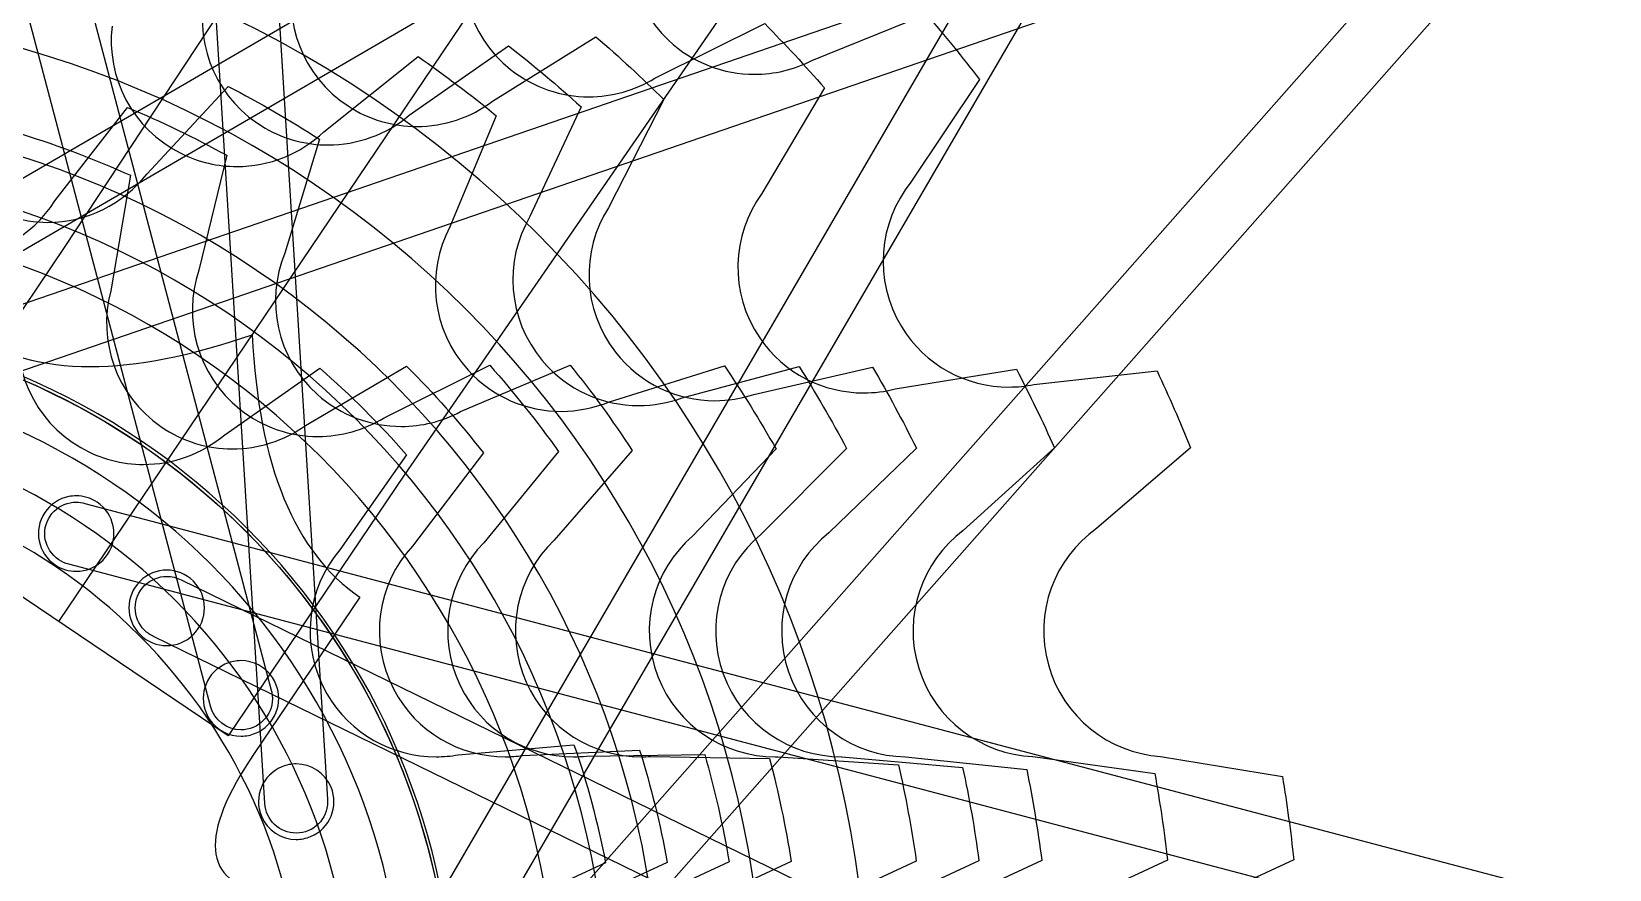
# Model space of a CAD drawing. Extents: x 3 to 470, y 9 to 287.
# Drawn here: x 100.6 to 114.75, y 105.15 to 112.67 of the extents above; entities that cross this region are included whole.
import ezdxf

# ---------------------------------------------------------------- set-up
doc = ezdxf.new("R2010")
doc.units = 0
doc.layers.add('Layer_1', color=7, linetype='CONTINUOUS')

msp = doc.modelspace()

# ---------------------------------------------------------------- linework, layer by layer
at = {"layer": 'Layer_1', "color": 7}
for points in [[(102.365727, 106.352229), (99.327519, 108.40304), (100.905075, 110.740105), (130.411075, 155.460181), (169.540116, 213.428477)], [(171.264408, 207.415194), (134.384092, 152.778353), (103.943282, 108.689322), (102.365727, 106.352229), (99.327519, 108.40304), (100.905075, 110.740105), (130.411075, 155.460181), (169.540116, 213.428477)], [(100.846623, 107.377634), (170.402262, 210.421849)], [(171.264408, 207.415194), (134.384092, 152.778353), (103.943282, 108.689322), (102.365727, 106.352229), (102.365727, 106.352229)], [(102.694981, 105.746222), (97.745508, 185.746697), (98.308373, 185.781548), (103.257789, 105.781524)], [(102.694981, 105.746222), (97.745508, 185.746697), (98.308373, 185.781548), (103.257789, 105.781524)], [(102.208304, 106.617786), (81.746603, 184.115539), (82.291873, 184.259484), (102.753433, 106.762238)], [(102.208304, 106.617786), (81.746603, 184.115539), (82.291873, 184.259484), (102.753433, 106.762238)], [(103.038756, 102.809861), (143.369348, 172.077611), (143.856674, 171.793866), (103.526364, 102.526511)], [(103.038756, 102.809861), (143.369348, 172.077611), (143.856674, 171.793866), (103.526364, 102.526511)], [(102.766573, 101.849421), (155.835699, 161.918126), (156.258313, 161.544744), (103.189525, 101.476405)], [(102.766573, 101.849421), (155.835699, 161.918126), (156.258313, 161.544744), (103.189525, 101.476405)], [(96.845522, 109.212796), (166.109437, 149.541131), (166.393181, 149.053777), (97.129323, 108.725442)], [(96.845522, 109.212796), (166.109437, 149.541131), (166.393181, 149.053777), (97.129323, 108.725442)], [(97.941504, 109.337566), (173.742175, 135.378262), (173.925398, 134.844919), (98.124755, 108.804224)], [(97.941504, 109.337566), (173.742175, 135.378262), (173.925398, 134.844919), (98.124755, 108.804224)], [(107.600918, 112.407665), (108.628213, 112.82182), (108.628213, 112.82182)], [(107.600918, 112.407665), (108.628213, 112.82182), (108.628213, 112.82182)], [(106.192966, 112.249029), (106.192966, 112.249029), (107.177712, 112.73847), (107.177712, 112.73847)], [(106.192966, 112.249029), (106.192966, 112.249029), (107.177712, 112.73847), (107.177712, 112.73847)], [(103.989835, 111.916758), (103.989835, 111.916758), (104.87936, 112.539598), (104.87936, 112.539598)], [(103.989835, 111.916758), (103.989835, 111.916758), (104.87936, 112.539598), (104.87936, 112.539598)], [(104.738264, 112.04339), (105.664896, 112.618859), (105.664896, 112.618859)], [(104.738264, 112.04339), (105.664896, 112.618859), (105.664896, 112.618859)], [(103.225053, 111.769571), (104.07045, 112.442741), (104.07045, 112.442741)], [(103.225053, 111.769571), (104.07045, 112.442741), (104.07045, 112.442741)], [(109.104006, 112.237722), (109.104006, 112.237722), (108.48923, 111.315799)], [(109.104006, 112.237722), (109.104006, 112.237722), (108.48923, 111.315799)], [(101.638728, 111.392833), (101.638728, 111.392833), (102.367475, 112.174308), (102.367475, 112.174308)], [(101.638728, 111.392833), (101.638728, 111.392833), (102.367475, 112.174308), (102.367475, 112.174308)], [(107.712718, 112.162099), (107.712718, 112.162099), (107.150953, 111.216546)], [(107.712718, 112.162099), (107.712718, 112.162099), (107.150953, 111.216546)], [(100.81304, 111.14862), (100.81304, 111.14862), (101.464302, 111.986461), (101.464302, 111.986461)], [(100.81304, 111.14862), (100.81304, 111.14862), (101.464302, 111.986461), (101.464302, 111.986461)], [(105.530961, 111.992269), (105.530961, 111.992269), (105.072227, 111.00851)], [(105.530961, 111.992269), (105.530961, 111.992269), (105.072227, 111.00851)], [(106.273158, 112.058616), (106.273158, 112.058616), (105.776273, 111.087828)], [(106.273158, 112.058616), (106.273158, 112.058616), (105.776273, 111.087828)], [(104.770859, 111.913008), (104.770859, 111.913008), (104.354984, 110.916278)], [(104.770859, 111.913008), (104.770859, 111.913008), (104.354984, 110.916278)], [(103.185521, 111.700996), (103.185521, 111.700996), (102.873382, 110.679989)], [(103.185521, 111.700996), (103.185521, 111.700996), (102.873382, 110.679989)], [(102.353348, 111.557559), (102.353348, 111.557559), (102.104483, 110.526683)], [(102.353348, 111.557559), (102.353348, 111.557559), (102.104483, 110.526683)], [(101.489228, 111.378509), (101.489228, 111.378509), (101.313449, 110.341007)], [(101.489228, 111.378509), (101.489228, 111.378509), (101.313449, 110.341007)], [(103.060355, 109.135226), (103.060355, 109.135226), (103.966263, 109.666398), (103.966263, 109.666398)], [(103.060355, 109.135226), (103.060355, 109.135226), (103.966263, 109.666398), (103.966263, 109.666398)], [(103.764035, 109.203237), (103.764035, 109.203237), (104.712238, 109.674518), (104.712238, 109.674518)], [(103.764035, 109.203237), (103.764035, 109.203237), (104.712238, 109.674518), (104.712238, 109.674518)], [(104.450797, 109.259687), (104.450797, 109.259687), (105.432808, 109.67652), (105.432808, 109.67652)], [(104.450797, 109.259687), (104.450797, 109.259687), (105.432808, 109.67652), (105.432808, 109.67652)], [(105.784986, 109.347633), (105.784986, 109.347633), (106.816595, 109.669979), (106.816595, 109.669979)], [(105.784986, 109.347633), (105.784986, 109.347633), (106.816595, 109.669979), (106.816595, 109.669979)], [(106.436615, 109.382484), (106.436615, 109.382484), (107.486495, 109.663804)], [(106.436615, 109.382484), (106.436615, 109.382484), (107.486495, 109.663804)], [(107.486495, 109.663804), (107.486495, 109.663804), (107.486495, 109.663804), (107.486495, 109.663804), (107.486495, 109.663804)], [(107.486495, 109.663804), (107.486495, 109.663804), (107.486495, 109.663804), (107.486495, 109.663804), (107.486495, 109.663804)], [(102.335753, 109.05182), (102.335753, 109.05182), (103.188171, 109.64869), (103.188171, 109.64869)], [(102.335753, 109.05182), (102.335753, 109.05182), (103.188171, 109.64869), (103.188171, 109.64869)], [(107.080038, 109.412767), (108.145004, 109.656585)], [(107.080038, 109.412767), (108.145004, 109.656585)], [(108.145004, 109.656585), (108.145004, 109.656585), (108.145004, 109.656585), (108.145004, 109.656585), (108.145004, 109.656585)], [(108.145004, 109.656585), (108.145004, 109.656585), (108.145004, 109.656585), (108.145004, 109.656585), (108.145004, 109.656585)], [(108.346695, 109.462732), (109.434698, 109.640626)], [(108.346695, 109.462732), (109.434698, 109.640626)], [(109.434698, 109.640626), (109.434698, 109.640626), (109.434698, 109.640626), (109.434698, 109.640626), (109.434698, 109.640626)], [(109.434698, 109.640626), (109.434698, 109.640626), (109.434698, 109.640626), (109.434698, 109.640626), (109.434698, 109.640626)], [(109.592121, 109.502151), (109.592121, 109.502151), (110.696308, 109.624159), (110.696308, 109.624159)], [(109.592121, 109.502151), (109.592121, 109.502151), (110.696308, 109.624159), (110.696308, 109.624159)], [(110.696308, 109.624159), (110.696308, 109.624159), (110.696308, 109.624159), (110.696308, 109.624159), (110.696308, 109.624159)], [(110.696308, 109.624159), (110.696308, 109.624159), (110.696308, 109.624159), (110.696308, 109.624159), (110.696308, 109.624159)], [(103.964261, 108.872601), (103.964261, 108.872601), (103.36739, 108.020183)], [(103.964261, 108.872601), (103.964261, 108.872601), (103.36739, 108.020183)], [(104.654688, 108.889886), (104.654688, 108.889886), (104.017948, 108.054301)], [(104.654688, 108.889886), (104.654688, 108.889886), (104.017948, 108.054301)], [(105.328592, 108.90263), (105.328592, 108.90263), (104.657733, 108.082582)], [(105.328592, 108.90263), (105.328592, 108.90263), (104.657733, 108.082582)], [(105.989187, 108.912048), (105.989187, 108.912048), (105.288778, 108.106296)], [(105.989187, 108.912048), (105.989187, 108.912048), (105.288778, 108.106296)], [(107.279361, 108.924173), (107.279361, 108.924173), (106.530397, 108.143798)], [(107.279361, 108.924173), (107.279361, 108.924173), (106.530397, 108.143798)], [(107.912239, 108.927951), (107.912239, 108.927951), (107.143114, 108.158826)], [(107.912239, 108.927951), (107.912239, 108.927951), (107.143114, 108.158826)], [(108.538659, 108.930686), (108.538659, 108.930686), (107.751545, 108.171938)], [(108.538659, 108.930686), (108.538659, 108.930686), (107.751545, 108.171938)], [(109.775654, 108.933873), (109.775654, 108.933873), (108.957805, 108.193762)], [(109.775654, 108.933873), (109.775654, 108.933873), (108.957805, 108.193762)], [(110.996041, 108.935057), (110.996041, 108.935057), (110.152928, 108.211103)], [(110.996041, 108.935057), (110.996041, 108.935057), (110.152928, 108.211103)], [(101.081643, 108.436847), (178.575054, 87.976302), (178.431081, 87.431032), (178.431081, 87.431032)], [(101.081643, 108.436847), (178.575054, 87.976302), (178.431081, 87.431032), (178.431081, 87.431032)], [(178.431081, 87.431032), (100.937727, 107.891577)], [(178.431081, 87.431032), (100.937727, 107.891577)], [(101.003031, 107.827486), (101.003031, 107.827486)], [(101.003031, 107.827486), (101.003031, 107.827486)], [(101.944833, 107.750114), (173.957599, 72.564483), (173.710003, 72.057786), (173.710003, 72.057786)], [(101.944833, 107.750114), (173.957599, 72.564483), (173.710003, 72.057786), (173.710003, 72.057786)], [(103.545961, 107.596723), (102.599422, 106.194467)], [(103.545961, 107.596723), (102.599422, 106.194467)], [(173.710003, 72.057786), (101.697321, 107.243388)], [(173.710003, 72.057786), (101.697321, 107.243388)], [(101.815184, 107.161251), (101.815184, 107.161251)], [(101.815184, 107.161251), (101.815184, 107.161251)], [(102.481136, 106.405745), (102.481136, 106.405745)], [(102.481136, 106.405745), (102.481136, 106.405745)], [(102.481756, 106.34938), (102.481756, 106.34938)], [(102.481756, 106.34938), (102.481756, 106.34938)], [(104.428719, 106.181919), (104.428719, 106.181919), (105.467433, 106.272797)], [(104.428719, 106.181919), (104.428719, 106.181919), (105.467433, 106.272797)], [(105.467433, 106.272797), (105.467433, 106.272797), (105.467433, 106.272797), (105.467433, 106.272797), (105.467433, 106.272797)], [(105.467433, 106.272797), (105.467433, 106.272797), (105.467433, 106.272797), (105.467433, 106.272797), (105.467433, 106.272797)], [(105.004385, 106.174813), (106.055704, 106.224243), (106.055704, 106.224243)], [(105.004385, 106.174813), (106.055704, 106.224243), (106.055704, 106.224243)], [(105.578726, 106.170133), (105.578726, 106.170133), (106.639801, 106.183357), (106.639801, 106.183357)], [(105.578726, 106.170133), (105.578726, 106.170133), (106.639801, 106.183357), (106.639801, 106.183357)], [(106.055704, 106.224243), (106.055704, 106.224243), (106.055704, 106.224243), (106.055704, 106.224243), (106.055704, 106.224243)], [(106.055704, 106.224243), (106.055704, 106.224243), (106.055704, 106.224243), (106.055704, 106.224243), (106.055704, 106.224243)], [(106.152137, 106.167172), (106.152137, 106.167172), (107.220853, 106.148534), (107.220881, 106.148534)], [(106.152137, 106.167172), (106.152137, 106.167172), (107.220853, 106.148534), (107.220881, 106.148534)], [(106.639801, 106.183357), (106.639801, 106.183357), (106.639829, 106.183357), (106.639801, 106.183357), (106.639801, 106.183357)], [(106.639801, 106.183357), (106.639801, 106.183357), (106.639829, 106.183357), (106.639801, 106.183357), (106.639801, 106.183357)], [(107.297182, 106.164493), (107.297182, 106.164493), (108.376894, 106.092338), (108.376894, 106.092338)], [(107.297182, 106.164493), (107.297182, 106.164493), (108.376894, 106.092338), (108.376894, 106.092338)], [(107.869098, 106.164183), (108.952758, 106.069386), (108.952758, 106.069386)], [(107.869098, 106.164183), (108.952758, 106.069386), (108.952758, 106.069386)], [(108.44076, 106.164324), (109.527607, 106.049084), (109.527635, 106.049084)], [(108.44076, 106.164324), (109.527607, 106.049084), (109.527635, 106.049084)], [(109.583464, 106.165424), (109.583464, 106.165424), (110.675104, 106.014768), (110.675104, 106.014768)], [(109.583464, 106.165424), (109.583464, 106.165424), (110.675104, 106.014768), (110.675104, 106.014768)], [(110.725605, 106.167172), (110.725605, 106.167172), (111.820488, 105.986938), (111.820488, 105.986938)], [(110.725605, 106.167172), (110.725605, 106.167172), (111.820488, 105.986938), (111.820488, 105.986938)], [(102.976385, 105.479593), (102.976526, 105.479593)], [(102.976385, 105.479593), (102.976526, 105.479593)], [(102.976667, 105.423114), (102.976667, 105.423114)], [(102.976667, 105.423114), (102.976667, 105.423114)], [(105.750699, 105.213048), (105.750699, 105.213048), (104.806331, 104.772698)], [(105.750699, 105.213048), (105.750699, 105.213048), (104.806331, 104.772698)], [(106.303103, 105.217137), (106.303103, 105.217137), (105.349965, 104.772698)], [(106.303103, 105.217137), (106.303103, 105.217137), (105.349965, 104.772698)], [(106.858608, 105.220774), (106.858608, 105.220774), (105.897689, 104.772698)], [(106.858608, 105.220774), (106.858608, 105.220774), (105.897689, 104.772698)], [(107.416426, 105.224017), (107.416426, 105.224017), (106.448542, 104.772698)], [(107.416426, 105.224017), (107.416426, 105.224017), (106.448542, 104.772698)], [(108.537165, 105.229571), (108.537165, 105.229571), (107.557354, 104.772698)], [(108.537165, 105.229571), (108.537165, 105.229571), (107.557354, 104.772698)], [(109.09941, 105.231968), (109.09941, 105.231968), (108.114466, 104.772698)], [(109.09941, 105.231968), (109.09941, 105.231968), (108.114466, 104.772698)], [(109.662613, 105.234168), (109.662613, 105.234168), (108.672961, 104.772698)], [(109.662613, 105.234168), (109.662613, 105.234168), (108.672961, 104.772698)], [(110.791191, 105.237974), (110.791191, 105.237974), (109.79339, 104.772698)], [(110.791191, 105.237974), (110.791191, 105.237974), (109.79339, 104.772698)], [(111.922053, 105.241217), (111.922053, 105.241217), (110.917259, 104.772698)], [(111.922053, 105.241217), (111.922053, 105.241217), (110.917259, 104.772698)]]:
    msp.add_lwpolyline(points, dxfattribs=at)
for points in [[(98.026941, 198.734661), (150.506838, 198.734661), (193.050231, 156.191267), (193.050231, 103.71137)], [(98.026941, 198.734661), (150.506838, 198.734661), (193.050231, 156.191267), (193.050231, 103.71137)], [(190.230549, 103.71137), (190.230549, 154.634013), (148.949584, 195.914979), (98.026941, 195.914979)], [(190.230549, 103.71137), (190.230549, 154.634013), (148.949584, 195.914979), (98.026941, 195.914979)], [(98.026941, 195.914979), (148.949584, 195.914979), (190.230549, 154.634013), (190.230549, 103.71137)], [(98.026941, 195.914979), (148.949584, 195.914979), (190.230549, 154.634013), (190.230549, 103.71137)], [(187.410867, 103.71137), (187.410867, 153.076759), (147.39233, 193.095296), (98.026941, 193.095296)], [(187.410867, 103.71137), (187.410867, 153.076759), (147.39233, 193.095296), (98.026941, 193.095296)], [(98.026941, 193.095296), (147.39233, 193.095296), (187.410867, 153.076759), (187.410867, 103.71137)], [(98.026941, 193.095296), (147.39233, 193.095296), (187.410867, 153.076759), (187.410867, 103.71137)], [(178.557065, 103.71137), (178.557065, 148.186923), (142.502493, 184.241494), (98.026941, 184.241494)], [(178.557065, 103.71137), (178.557065, 148.186923), (142.502493, 184.241494), (98.026941, 184.241494)], [(108.107333, 103.71137), (108.107333, 109.278635), (103.594206, 113.791762), (98.026941, 113.791762)], [(108.107333, 103.71137), (108.107333, 109.278635), (103.594206, 113.791762), (98.026941, 113.791762)], [(106.049613, 113.856502), (105.867518, 113.431914), (105.959524, 112.920903), (106.316581, 112.587419)], [(106.049613, 113.856502), (105.867518, 113.431914), (105.959524, 112.920903), (106.316581, 112.587419)], [(104.533414, 113.572475), (104.384986, 113.135002), (104.516552, 112.632703), (104.898534, 112.328065)], [(104.533414, 113.572475), (104.384986, 113.135002), (104.516552, 112.632703), (104.898534, 112.328065)], [(102.961272, 113.204366), (102.854744, 112.754824), (103.033117, 112.267188), (103.44214, 111.999967)], [(102.961272, 113.204366), (102.854744, 112.754824), (103.033117, 112.267188), (103.44214, 111.999967)], [(102.151572, 112.978086), (102.06997, 112.523356), (102.274933, 112.046294), (102.698082, 111.801997)], [(102.151572, 112.978086), (102.06997, 112.523356), (102.274933, 112.046294), (102.698082, 111.801997)], [(107.174525, 103.71137), (107.174525, 108.763451), (103.079022, 112.858955), (98.026941, 112.858955)], [(107.174525, 103.71137), (107.174525, 108.763451), (103.079022, 112.858955), (98.026941, 112.858955)], [(108.628213, 112.82182), (108.791923, 112.631519), (108.950587, 112.436736), (109.104006, 112.237722)], [(108.628213, 112.82182), (108.791923, 112.631519), (108.950587, 112.436736), (109.104006, 112.237722)], [(101.324954, 112.715715), (101.271521, 112.25684), (101.505441, 111.793284), (101.942831, 111.57552)], [(101.324954, 112.715715), (101.271521, 112.25684), (101.505441, 111.793284), (101.942831, 111.57552)], [(107.177712, 112.73847), (107.361809, 112.551863), (107.540238, 112.359645), (107.712718, 112.162099)], [(107.177712, 112.73847), (107.361809, 112.551863), (107.540238, 112.359645), (107.712718, 112.162099)], [(104.87936, 112.539598), (105.103525, 112.365369), (105.320894, 112.182767), (105.530961, 111.992269)], [(104.87936, 112.539598), (105.103525, 112.365369), (105.320894, 112.182767), (105.530961, 111.992269)], [(105.664896, 112.618859), (105.874173, 112.439217), (106.077077, 112.252357), (106.273158, 112.058616)], [(105.664896, 112.618859), (105.874173, 112.439217), (106.077077, 112.252357), (106.273158, 112.058616)], [(106.316581, 112.587419), (106.534035, 112.384346), (106.81042, 112.283824), (107.086185, 112.283824)], [(106.316581, 112.587419), (106.534035, 112.384346), (106.81042, 112.283824), (107.086185, 112.283824)], [(104.07045, 112.442741), (104.311364, 112.275675), (104.545003, 112.098909), (104.770859, 111.913008)], [(104.07045, 112.442741), (104.311364, 112.275675), (104.545003, 112.098909), (104.770859, 111.913008)], [(107.086185, 112.283824), (107.263289, 112.283824), (107.440139, 112.325302), (107.600918, 112.407665)], [(107.086185, 112.283824), (107.263289, 112.283824), (107.440139, 112.325302), (107.600918, 112.407665)], [(104.898534, 112.328065), (105.10626, 112.162409), (105.354505, 112.081963), (105.60103, 112.081963)], [(104.898534, 112.328065), (105.10626, 112.162409), (105.354505, 112.081963), (105.60103, 112.081963)], [(105.60103, 112.081963), (105.807854, 112.081963), (106.013465, 112.138582), (106.192966, 112.249029)], [(105.60103, 112.081963), (105.807854, 112.081963), (106.013465, 112.138582), (106.192966, 112.249029)], [(102.367475, 112.174308), (102.648597, 112.029855), (102.92157, 111.871784), (103.185521, 111.700996)], [(102.367475, 112.174308), (102.648597, 112.029855), (102.92157, 111.871784), (103.185521, 111.700996)], [(106.244594, 103.71137), (106.244594, 108.249846), (102.565416, 111.929024), (98.026941, 111.929024)], [(106.244594, 103.71137), (106.244594, 108.249846), (102.565416, 111.929024), (98.026941, 111.929024)], [(101.464302, 111.986461), (101.769561, 111.859518), (102.066276, 111.716194), (102.353348, 111.557559)], [(101.464302, 111.986461), (101.769561, 111.859518), (102.066276, 111.716194), (102.353348, 111.557559)], [(103.44214, 111.999967), (103.632469, 111.875619), (103.846426, 111.81618), (104.057987, 111.81618)], [(103.44214, 111.999967), (103.632469, 111.875619), (103.846426, 111.81618), (104.057987, 111.81618)], [(104.057987, 111.81618), (104.3011, 111.81618), (104.541027, 111.89468), (104.738264, 112.04339)], [(104.057987, 111.81618), (104.3011, 111.81618), (104.541027, 111.89468), (104.738264, 112.04339)], [(102.698082, 111.801997), (102.875694, 111.699445), (103.069604, 111.650721), (103.260947, 111.650721)], [(102.698082, 111.801997), (102.875694, 111.699445), (103.069604, 111.650721), (103.260947, 111.650721)], [(103.260947, 111.650721), (103.525434, 111.650721), (103.785014, 111.743855), (103.989835, 111.916758)], [(103.260947, 111.650721), (103.525434, 111.650721), (103.785014, 111.743855), (103.989835, 111.916758)], [(100.519737, 111.746393), (100.852206, 111.643362), (101.175821, 111.520254), (101.489228, 111.378509)], [(100.519737, 111.746393), (100.852206, 111.643362), (101.175821, 111.520254), (101.489228, 111.378509)], [(102.444678, 111.457009), (102.7333, 111.457009), (103.014366, 111.568217), (103.225053, 111.769571)], [(102.444678, 111.457009), (102.7333, 111.457009), (103.014366, 111.568217), (103.225053, 111.769571)], [(101.942831, 111.57552), (102.104286, 111.495103), (102.275779, 111.457009), (102.444678, 111.457009)], [(101.942831, 111.57552), (102.104286, 111.495103), (102.275779, 111.457009), (102.444678, 111.457009)], [(105.78101, 103.71137), (105.78101, 107.993819), (102.309389, 111.46544), (98.026941, 111.46544)], [(105.78101, 103.71137), (105.78101, 107.993819), (102.309389, 111.46544), (98.026941, 111.46544)], [(100.747821, 110.956487), (101.095826, 110.956487), (101.426011, 111.118844), (101.638728, 111.392833)], [(100.747821, 110.956487), (101.095826, 110.956487), (101.426011, 111.118844), (101.638728, 111.392833)], [(107.150953, 111.216546), (106.880179, 110.842262), (106.857847, 110.323525), (107.133076, 109.919831)], [(107.150953, 111.216546), (106.880179, 110.842262), (106.857847, 110.323525), (107.133076, 109.919831)], [(108.48923, 111.315799), (108.199339, 110.956092), (108.150051, 110.439216), (108.403935, 110.021762)], [(108.48923, 111.315799), (108.199339, 110.956092), (108.150051, 110.439216), (108.403935, 110.021762)], [(99.864499, 110.629686), (100.250119, 110.629686), (100.607824, 110.828727), (100.81304, 111.14862)], [(99.864499, 110.629686), (100.250119, 110.629686), (100.607824, 110.828727), (100.81304, 111.14862)], [(105.776273, 111.087828), (105.529579, 110.697245), (105.539956, 110.178114), (105.840054, 109.79255)], [(105.776273, 111.087828), (105.529579, 110.697245), (105.539956, 110.178114), (105.840054, 109.79255)], [(105.318611, 103.71137), (105.318611, 107.73844), (102.054011, 111.00304), (98.026941, 111.00304)], [(105.318611, 103.71137), (105.318611, 107.73844), (102.054011, 111.00304), (98.026941, 111.00304)], [(100.399055, 111.012007), (100.514859, 110.974392), (100.632327, 110.956487), (100.747821, 110.956487)], [(100.399055, 111.012007), (100.514859, 110.974392), (100.632327, 110.956487), (100.747821, 110.956487)], [(105.072227, 111.00851), (104.840026, 110.60913), (104.869463, 110.090732), (105.18352, 109.716447)], [(105.072227, 111.00851), (104.840026, 110.60913), (104.869463, 110.090732), (105.18352, 109.716447)], [(104.354984, 110.916278), (104.139391, 110.507706), (104.190089, 109.990971), (104.519231, 109.629883)], [(104.354984, 110.916278), (104.139391, 110.507706), (104.190089, 109.990971), (104.519231, 109.629883)], [(102.873382, 110.679989), (102.699041, 110.252187), (102.800324, 109.742924), (103.163415, 109.41601)], [(102.873382, 110.679989), (102.699041, 110.252187), (102.800324, 109.742924), (103.163415, 109.41601)], [(102.104483, 110.526683), (101.956055, 110.089209), (102.087621, 109.586939), (102.469604, 109.282301)], [(102.104483, 110.526683), (101.956055, 110.089209), (102.087621, 109.586939), (102.469604, 109.282301)], [(101.313449, 110.341007), (101.19553, 109.894341), (101.36144, 109.402335), (101.763555, 109.124765)], [(101.313449, 110.341007), (101.19553, 109.894341), (101.36144, 109.402335), (101.763555, 109.124765)], [(100.49749, 110.113148), (100.415916, 109.658446), (100.620879, 109.181356), (101.044, 108.937059)], [(100.49749, 110.113148), (100.415916, 109.658446), (100.620879, 109.181356), (101.044, 108.937059)], [(104.398294, 103.71137), (104.398294, 107.230164), (101.545735, 110.082724), (98.026941, 110.082724)], [(104.398294, 103.71137), (104.398294, 107.230164), (101.545735, 110.082724), (98.026941, 110.082724)], [(98.026941, 110.055655), (101.53079, 110.055655), (104.371226, 107.21522), (104.371226, 103.71137)], [(98.026941, 110.055655), (101.53079, 110.055655), (104.371226, 107.21522), (104.371226, 103.71137)], [(98.033736, 110.056867), (100.998604, 110.056867), (103.648851, 107.967821), (104.249331, 104.949069)], [(98.033736, 110.056867), (100.998604, 110.056867), (103.648851, 107.967821), (104.249331, 104.949069)], [(100.040335, 109.963057), (100.336138, 109.763386), (100.699313, 109.663551), (101.12986, 109.663551)], [(100.040335, 109.963057), (100.336138, 109.763386), (100.699313, 109.663551), (101.12986, 109.663551)], [(101.12986, 109.663551), (101.549786, 109.663551), (102.033803, 109.758508), (102.581912, 109.948423)], [(101.12986, 109.663551), (101.549786, 109.663551), (102.033803, 109.758508), (102.581912, 109.948423)], [(102.581912, 109.948423), (102.640335, 108.775003), (102.961685, 107.991103), (103.545961, 107.596723)], [(102.581912, 109.948423), (102.640335, 108.775003), (102.961685, 107.991103), (103.545961, 107.596723)], [(108.403935, 110.021762), (108.616229, 109.672601), (108.987863, 109.479735), (109.368661, 109.479735)], [(108.403935, 110.021762), (108.616229, 109.672601), (108.987863, 109.479735), (109.368661, 109.479735)], [(107.133076, 109.919831), (107.351404, 109.599571), (107.705556, 109.427204), (108.065968, 109.427204)], [(107.133076, 109.919831), (107.351404, 109.599571), (107.705556, 109.427204), (108.065968, 109.427204)], [(103.966263, 109.666398), (104.211209, 109.422072), (104.441182, 109.162746), (104.654688, 108.889886)], [(103.966263, 109.666398), (104.211209, 109.422072), (104.441182, 109.162746), (104.654688, 108.889886)], [(104.712238, 109.674518), (104.931384, 109.428981), (105.13722, 109.171318), (105.328592, 108.90263)], [(104.712238, 109.674518), (104.931384, 109.428981), (105.13722, 109.171318), (105.328592, 108.90263)], [(105.18352, 109.716447), (105.406613, 109.450608), (105.726252, 109.313543), (106.048119, 109.313543)], [(105.18352, 109.716447), (105.406613, 109.450608), (105.726252, 109.313543), (106.048119, 109.313543)], [(105.432808, 109.67652), (105.630496, 109.431405), (105.816228, 109.176281), (105.989187, 108.912048)], [(105.432808, 109.67652), (105.630496, 109.431405), (105.816228, 109.176281), (105.989187, 108.912048)], [(105.840054, 109.79255), (106.062386, 109.50686), (106.394883, 109.357389), (106.730877, 109.357389)], [(105.840054, 109.79255), (106.062386, 109.50686), (106.394883, 109.357389), (106.730877, 109.357389)], [(106.816595, 109.669979), (106.980729, 109.428332), (107.135163, 109.179523), (107.279361, 108.924173)], [(106.816595, 109.669979), (106.980729, 109.428332), (107.135163, 109.179523), (107.279361, 108.924173)], [(107.486495, 109.663804), (107.637404, 109.424497), (107.77946, 109.179044), (107.912239, 108.927951)], [(107.486495, 109.663804), (107.637404, 109.424497), (107.77946, 109.179044), (107.912239, 108.927951)], [(103.941083, 103.71137), (103.941083, 106.977662), (101.293232, 109.625512), (98.026941, 109.625512)], [(103.941083, 103.71137), (103.941083, 106.977662), (101.293232, 109.625512), (98.026941, 109.625512)], [(103.188171, 109.64869), (103.4645, 109.408284), (103.723855, 109.14893), (103.964261, 108.872601)], [(103.188171, 109.64869), (103.4645, 109.408284), (103.723855, 109.14893), (103.964261, 108.872601)], [(104.519231, 109.629883), (104.74176, 109.385783), (105.046878, 109.261858), (105.353067, 109.261858)], [(104.519231, 109.629883), (104.74176, 109.385783), (105.046878, 109.261858), (105.353067, 109.261858)], [(108.145004, 109.656585), (108.284409, 109.419817), (108.415778, 109.177719), (108.538659, 108.930686)], [(108.145004, 109.656585), (108.284409, 109.419817), (108.415778, 109.177719), (108.538659, 108.930686)], [(109.434698, 109.640626), (109.555268, 109.409074), (109.669042, 109.173405), (109.775654, 108.933873)], [(109.434698, 109.640626), (109.555268, 109.409074), (109.669042, 109.173405), (109.775654, 108.933873)], [(110.696308, 109.624159), (110.802159, 109.39771), (110.902145, 109.167934), (110.996041, 108.935057)], [(110.696308, 109.624159), (110.802159, 109.39771), (110.902145, 109.167934), (110.996041, 108.935057)], [(103.163415, 109.41601), (103.378979, 109.221903), (103.648823, 109.126288), (103.917736, 109.126288)], [(103.163415, 109.41601), (103.378979, 109.221903), (103.648823, 109.126288), (103.917736, 109.126288)], [(106.048119, 109.313543), (106.179375, 109.313543), (106.311026, 109.336326), (106.436615, 109.382484)], [(106.048119, 109.313543), (106.179375, 109.313543), (106.311026, 109.336326), (106.436615, 109.382484)], [(106.730877, 109.357389), (106.848345, 109.357389), (106.966264, 109.37566), (107.080038, 109.412767)], [(106.730877, 109.357389), (106.848345, 109.357389), (106.966264, 109.37566), (107.080038, 109.412767)], [(108.065968, 109.427204), (108.159892, 109.427204), (108.25421, 109.438906), (108.346695, 109.462732)], [(108.065968, 109.427204), (108.159892, 109.427204), (108.25421, 109.438906), (108.346695, 109.462732)], [(109.368661, 109.479735), (109.443185, 109.479735), (109.518048, 109.487122), (109.592121, 109.502151)], [(109.368661, 109.479735), (109.443185, 109.479735), (109.518048, 109.487122), (109.592121, 109.502151)], [(102.469604, 109.282301), (102.67733, 109.116644), (102.925574, 109.036199), (103.172099, 109.036199)], [(102.469604, 109.282301), (102.67733, 109.116644), (102.925574, 109.036199), (103.172099, 109.036199)], [(103.917736, 109.126288), (104.101777, 109.126288), (104.285338, 109.171064), (104.450797, 109.259687)], [(103.917736, 109.126288), (104.101777, 109.126288), (104.285338, 109.171064), (104.450797, 109.259687)], [(105.353067, 109.261858), (105.499803, 109.261858), (105.646765, 109.290309), (105.784986, 109.347633)], [(105.353067, 109.261858), (105.499803, 109.261858), (105.646765, 109.290309), (105.784986, 109.347633)], [(103.486494, 103.71137), (103.486494, 106.726597), (101.042168, 109.170923), (98.026941, 109.170923)], [(103.486494, 103.71137), (103.486494, 106.726597), (101.042168, 109.170923), (98.026941, 109.170923)], [(101.763555, 109.124765), (101.959128, 108.989787), (102.182334, 108.925019), (102.403257, 108.925019)], [(101.763555, 109.124765), (101.959128, 108.989787), (102.182334, 108.925019), (102.403257, 108.925019)], [(102.403257, 108.925019), (102.636557, 108.925019), (102.86732, 108.997231), (103.060355, 109.135226)], [(102.403257, 108.925019), (102.636557, 108.925019), (102.86732, 108.997231), (103.060355, 109.135226)], [(103.172099, 109.036199), (103.378923, 109.036199), (103.584534, 109.092818), (103.764035, 109.203237)], [(103.172099, 109.036199), (103.378923, 109.036199), (103.584534, 109.092818), (103.764035, 109.203237)], [(101.606894, 108.785783), (101.87138, 108.785783), (102.130932, 108.878917), (102.335753, 109.05182)], [(101.606894, 108.785783), (101.87138, 108.785783), (102.130932, 108.878917), (102.335753, 109.05182)], [(101.044, 108.937059), (101.221612, 108.834535), (101.41555, 108.785783), (101.606894, 108.785783)], [(101.044, 108.937059), (101.221612, 108.834535), (101.41555, 108.785783), (101.606894, 108.785783)], [(103.03526, 103.71137), (103.03526, 106.477394), (100.792964, 108.719689), (98.026941, 108.719689)], [(103.03526, 103.71137), (103.03526, 106.477394), (100.792964, 108.719689), (98.026941, 108.719689)], [(100.937332, 108.497752), (100.852403, 108.480834), (100.773931, 108.431546), (100.722021, 108.353864)], [(100.937332, 108.497752), (100.852403, 108.480834), (100.773931, 108.431546), (100.722021, 108.353864)], [(100.768912, 108.322537), (100.812166, 108.387277), (100.877555, 108.42836), (100.948329, 108.44243)], [(100.768912, 108.322537), (100.812166, 108.387277), (100.877555, 108.42836), (100.948329, 108.44243)], [(101.003651, 108.504266), (100.981347, 108.504266), (100.959128, 108.50201), (100.937332, 108.497752)], [(101.003651, 108.504266), (100.981347, 108.504266), (100.959128, 108.50201), (100.937332, 108.497752)], [(100.948329, 108.44243), (100.966516, 108.446039), (100.985013, 108.447872), (101.003623, 108.447872)], [(100.948329, 108.44243), (100.966516, 108.446039), (100.985013, 108.447872), (101.003623, 108.447872)], [(101.003623, 108.447872), (101.029733, 108.447872), (101.056012, 108.444263), (101.081643, 108.436847)], [(101.003623, 108.447872), (101.029733, 108.447872), (101.056012, 108.444263), (101.081643, 108.436847)], [(101.191329, 108.447224), (101.133582, 108.485797), (101.068278, 108.504266), (101.003651, 108.504266)], [(101.191329, 108.447224), (101.133582, 108.485797), (101.068278, 108.504266), (101.003651, 108.504266)], [(101.284689, 107.977887), (101.388509, 108.13328), (101.346722, 108.343403), (101.191329, 108.447224)], [(101.284689, 107.977887), (101.388509, 108.13328), (101.346722, 108.343403), (101.191329, 108.447224)], [(100.722021, 108.353864), (100.6182, 108.198471), (100.659988, 107.988377), (100.815381, 107.884556)], [(100.722021, 108.353864), (100.6182, 108.198471), (100.659988, 107.988377), (100.815381, 107.884556)], [(100.846707, 107.931447), (100.717199, 108.017955), (100.682376, 108.193057), (100.768912, 108.322537)], [(100.846707, 107.931447), (100.717199, 108.017955), (100.682376, 108.193057), (100.768912, 108.322537)], [(105.288778, 108.106296), (104.955492, 107.786403), (104.8409, 107.27996), (105.039631, 106.833632)], [(105.288778, 108.106296), (104.955492, 107.786403), (104.8409, 107.27996), (105.039631, 106.833632)], [(106.530397, 108.143798), (106.181743, 107.840682), (106.042338, 107.340527), (106.21885, 106.884922)], [(106.530397, 108.143798), (106.181743, 107.840682), (106.042338, 107.340527), (106.21885, 106.884922)], [(107.143114, 108.158826), (106.788342, 107.862929), (106.638673, 107.365734), (106.805796, 106.906606)], [(107.143114, 108.158826), (106.788342, 107.862929), (106.638673, 107.365734), (106.805796, 106.906606)], [(107.751545, 108.171938), (107.391387, 107.882639), (107.232611, 107.388264), (107.391274, 106.926146)], [(107.751545, 108.171938), (107.391387, 107.882639), (107.232611, 107.388264), (107.391274, 106.926146)], [(108.957805, 108.193762), (108.588709, 107.915911), (108.414452, 107.426809), (108.558482, 106.959926)], [(108.957805, 108.193762), (108.588709, 107.915911), (108.414452, 107.426809), (108.558482, 106.959926)], [(110.152928, 108.211103), (109.776726, 107.942952), (109.589809, 107.45853), (109.721629, 106.988066)], [(110.152928, 108.211103), (109.776726, 107.942952), (109.589809, 107.45853), (109.721629, 106.988066)], [(101.069349, 107.834027), (101.154306, 107.850917), (101.232778, 107.900205), (101.284689, 107.977887)], [(101.069349, 107.834027), (101.154306, 107.850917), (101.232778, 107.900205), (101.284689, 107.977887)], [(103.36739, 108.020183), (103.069378, 107.667187), (103.008332, 107.151551), (103.252629, 106.72843)], [(103.36739, 108.020183), (103.069378, 107.667187), (103.008332, 107.151551), (103.252629, 106.72843)], [(104.017948, 108.054301), (103.705978, 107.713599), (103.624207, 107.200839), (103.851276, 106.768216)], [(104.017948, 108.054301), (103.705978, 107.713599), (103.624207, 107.200839), (103.851276, 106.768216)], [(104.657733, 108.082582), (104.334175, 107.75282), (104.234781, 107.243219), (104.446765, 106.80301)], [(104.657733, 108.082582), (104.334175, 107.75282), (104.234781, 107.243219), (104.446765, 106.80301)], [(100.815381, 107.884556), (100.873128, 107.845955), (100.938432, 107.827486), (101.003031, 107.827486)], [(100.815381, 107.884556), (100.873128, 107.845955), (100.938432, 107.827486), (101.003031, 107.827486)], [(100.937727, 107.891577), (100.906118, 107.899134), (100.875299, 107.91233), (100.846707, 107.931447)], [(100.937727, 107.891577), (100.906118, 107.899134), (100.875299, 107.91233), (100.846707, 107.931447)], [(101.003031, 107.827486), (101.025362, 107.827486), (101.047553, 107.829741), (101.069349, 107.834027)], [(101.003031, 107.827486), (101.025362, 107.827486), (101.047553, 107.829741), (101.069349, 107.834027)], [(101.815184, 107.837975), (101.728591, 107.837975), (101.641999, 107.804956), (101.575934, 107.738891)], [(101.815184, 107.837975), (101.728591, 107.837975), (101.641999, 107.804956), (101.575934, 107.738891)], [(102.054462, 107.738891), (101.988397, 107.804956), (101.901776, 107.837975), (101.815184, 107.837975)], [(102.054462, 107.738891), (101.988397, 107.804956), (101.901776, 107.837975), (101.815184, 107.837975)], [(101.575934, 107.738891), (101.443803, 107.606733), (101.443803, 107.392493), (101.575934, 107.260363)], [(101.575934, 107.738891), (101.443803, 107.606733), (101.443803, 107.392493), (101.575934, 107.260363)], [(101.615804, 107.300233), (101.505695, 107.410342), (101.505695, 107.588884), (101.615804, 107.699021)], [(101.615804, 107.300233), (101.505695, 107.410342), (101.505695, 107.588884), (101.615804, 107.699021)], [(101.615804, 107.699021), (101.670872, 107.754061), (101.743028, 107.781581), (101.815184, 107.781581)], [(101.615804, 107.699021), (101.670872, 107.754061), (101.743028, 107.781581), (101.815184, 107.781581)], [(101.815184, 107.781581), (101.859735, 107.781581), (101.904314, 107.771092), (101.944833, 107.750114)], [(101.815184, 107.781581), (101.859735, 107.781581), (101.904314, 107.771092), (101.944833, 107.750114)], [(102.054462, 107.260363), (102.186592, 107.392493), (102.186592, 107.606733), (102.054462, 107.738891)], [(102.054462, 107.260363), (102.186592, 107.392493), (102.186592, 107.606733), (102.054462, 107.738891)], [(101.575934, 107.260363), (101.641999, 107.194298), (101.728591, 107.161251), (101.815184, 107.161251)], [(101.575934, 107.260363), (101.641999, 107.194298), (101.728591, 107.161251), (101.815184, 107.161251)], [(101.697321, 107.243388), (101.667799, 107.256979), (101.640138, 107.275928), (101.615804, 107.300233)], [(101.697321, 107.243388), (101.667799, 107.256979), (101.640138, 107.275928), (101.615804, 107.300233)], [(101.815184, 107.161251), (101.901776, 107.161251), (101.988397, 107.194298), (102.054462, 107.260363)], [(101.815184, 107.161251), (101.901776, 107.161251), (101.988397, 107.194298), (102.054462, 107.260363)], [(102.415297, 107.019703), (102.372973, 107.011272), (102.33158, 106.99458), (102.293458, 106.969118)], [(102.415297, 107.019703), (102.372973, 107.011272), (102.33158, 106.99458), (102.293458, 106.969118)], [(102.481136, 107.026188), (102.459171, 107.026188), (102.437121, 107.023933), (102.415297, 107.019703)], [(102.481136, 107.026188), (102.459171, 107.026188), (102.437121, 107.023933), (102.415297, 107.019703)], [(102.762794, 106.875758), (102.697547, 106.973404), (102.590371, 107.026188), (102.481136, 107.026188)], [(102.762794, 106.875758), (102.697547, 106.973404), (102.590371, 107.026188), (102.481136, 107.026188)], [(109.721629, 106.988066), (109.853449, 106.517602), (110.264841, 106.200811), (110.725605, 106.167172)], [(109.721629, 106.988066), (109.853449, 106.517602), (110.264841, 106.200811), (110.725605, 106.167172)], [(102.293458, 106.969118), (102.138094, 106.865297), (102.096278, 106.655175), (102.200127, 106.49981)], [(102.293458, 106.969118), (102.138094, 106.865297), (102.096278, 106.655175), (102.200127, 106.49981)], [(102.669435, 106.40645), (102.824827, 106.510271), (102.866615, 106.720394), (102.762794, 106.875758)], [(102.669435, 106.40645), (102.824827, 106.510271), (102.866615, 106.720394), (102.762794, 106.875758)], [(105.039631, 106.833632), (105.226604, 106.413641), (105.638757, 106.164211), (106.07062, 106.164211)], [(105.039631, 106.833632), (105.226604, 106.413641), (105.638757, 106.164211), (106.07062, 106.164211)], [(106.21885, 106.884922), (106.391979, 106.438003), (106.818681, 106.164183), (107.270818, 106.164183)], [(106.21885, 106.884922), (106.391979, 106.438003), (106.818681, 106.164183), (107.270818, 106.164183)], [(106.805796, 106.906606), (106.972495, 106.448605), (107.405034, 106.164183), (107.865742, 106.164183)], [(106.805796, 106.906606), (106.972495, 106.448605), (107.405034, 106.164183), (107.865742, 106.164183)], [(107.391274, 106.926146), (107.54991, 106.464028), (107.97884, 106.17143), (108.44076, 106.164324)], [(107.391274, 106.926146), (107.54991, 106.464028), (107.97884, 106.17143), (108.44076, 106.164324)], [(108.558482, 106.959926), (108.702483, 106.493043), (109.121995, 106.187051), (109.583464, 106.165424)], [(108.558482, 106.959926), (108.702483, 106.493043), (109.121995, 106.187051), (109.583464, 106.165424)], [(102.758001, 106.742782), (102.788369, 106.590068), (102.6892, 106.441612), (102.536458, 106.411216)], [(102.758001, 106.742782), (102.788369, 106.590068), (102.6892, 106.441612), (102.536458, 106.411216)], [(102.753433, 106.762238), (102.755125, 106.755837), (102.756704, 106.74938), (102.758001, 106.742782)], [(102.753433, 106.762238), (102.755125, 106.755837), (102.756704, 106.74938), (102.758001, 106.742782)], [(103.252629, 106.72843), (103.46154, 106.366608), (103.840674, 106.164296), (104.230467, 106.164296)], [(103.252629, 106.72843), (103.46154, 106.366608), (103.840674, 106.164296), (104.230467, 106.164296)], [(103.851276, 106.768216), (104.052968, 106.383949), (104.445073, 106.164268), (104.85091, 106.164268)], [(103.851276, 106.768216), (104.052968, 106.383949), (104.445073, 106.164268), (104.85091, 106.164268)], [(104.446765, 106.80301), (104.641069, 106.399542), (105.044058, 106.16424), (105.463768, 106.16424)], [(104.446765, 106.80301), (104.641069, 106.399542), (105.044058, 106.16424), (105.463768, 106.16424)], [(102.481136, 106.405745), (102.354335, 106.405745), (102.240476, 106.491746), (102.208304, 106.617786)], [(102.481136, 106.405745), (102.354335, 106.405745), (102.240476, 106.491746), (102.208304, 106.617786)], [(102.200127, 106.49981), (102.265346, 106.402164), (102.37255, 106.34938), (102.481756, 106.34938)], [(102.200127, 106.49981), (102.265346, 106.402164), (102.37255, 106.34938), (102.481756, 106.34938)], [(102.536458, 106.411216), (102.517905, 106.40755), (102.499379, 106.405745), (102.481136, 106.405745)], [(102.536458, 106.411216), (102.517905, 106.40755), (102.499379, 106.405745), (102.481136, 106.405745)], [(102.547624, 106.355865), (102.589919, 106.364268), (102.631341, 106.380989), (102.669435, 106.40645)], [(102.547624, 106.355865), (102.589919, 106.364268), (102.631341, 106.380989), (102.669435, 106.40645)], [(102.481756, 106.34938), (102.50375, 106.34938), (102.5258, 106.351636), (102.547624, 106.355865)], [(102.481756, 106.34938), (102.50375, 106.34938), (102.5258, 106.351636), (102.547624, 106.355865)], [(105.467433, 106.272797), (105.58555, 105.92967), (105.680573, 105.5758), (105.750699, 105.213048)], [(105.467433, 106.272797), (105.58555, 105.92967), (105.680573, 105.5758), (105.750699, 105.213048)], [(102.599422, 106.194467), (102.101278, 105.456481), (102.136016, 105.039431), (102.703637, 104.943318)], [(102.599422, 106.194467), (102.101278, 105.456481), (102.136016, 105.039431), (102.703637, 104.943318)], [(104.230467, 106.164296), (104.296504, 106.164296), (104.362851, 106.170105), (104.428719, 106.181919)], [(104.230467, 106.164296), (104.296504, 106.164296), (104.362851, 106.170105), (104.428719, 106.181919)], [(104.85091, 106.164268), (104.901974, 106.164268), (104.953236, 106.167736), (105.004385, 106.174813)], [(104.85091, 106.164268), (104.901974, 106.164268), (104.953236, 106.167736), (105.004385, 106.174813)], [(105.463768, 106.16424), (105.502003, 106.16424), (105.54035, 106.166185), (105.578726, 106.170133)], [(105.463768, 106.16424), (105.502003, 106.16424), (105.54035, 106.166185), (105.578726, 106.170133)], [(106.055704, 106.224243), (106.158115, 105.896708), (106.241041, 105.560546), (106.303103, 105.217137)], [(106.055704, 106.224243), (106.158115, 105.896708), (106.241041, 105.560546), (106.303103, 105.217137)], [(106.07062, 106.164211), (106.097717, 106.164211), (106.124927, 106.165198), (106.152137, 106.167172)], [(106.07062, 106.164211), (106.097717, 106.164211), (106.124927, 106.165198), (106.152137, 106.167172)], [(106.639801, 106.183357), (106.729805, 105.869216), (106.80306, 105.548026), (106.858608, 105.220774)], [(106.639801, 106.183357), (106.729805, 105.869216), (106.80306, 105.548026), (106.858608, 105.220774)], [(107.220881, 106.148534), (107.300847, 105.84601), (107.36632, 105.537565), (107.416426, 105.224017)], [(107.220881, 106.148534), (107.300847, 105.84601), (107.36632, 105.537565), (107.416426, 105.224017)], [(107.270818, 106.164183), (107.279587, 106.164183), (107.288384, 106.164296), (107.297182, 106.164493)], [(107.270818, 106.164183), (107.279587, 106.164183), (107.288384, 106.164296), (107.297182, 106.164493)], [(107.865742, 106.164183), (107.866842, 106.164183), (107.86797, 106.164183), (107.869098, 106.164183)], [(107.865742, 106.164183), (107.866842, 106.164183), (107.86797, 106.164183), (107.869098, 106.164183)], [(102.847046, 106.074151), (102.674397, 106.002644), (102.592401, 105.80473), (102.663936, 105.632081)], [(102.847046, 106.074151), (102.674397, 106.002644), (102.592401, 105.80473), (102.663936, 105.632081)], [(102.976413, 106.100007), (102.933244, 106.100007), (102.889398, 106.091689), (102.847046, 106.074151)], [(102.976413, 106.100007), (102.933244, 106.100007), (102.889398, 106.091689), (102.847046, 106.074151)], [(103.289144, 105.891041), (103.235147, 106.021338), (103.109164, 106.100007), (102.976413, 106.100007)], [(103.289144, 105.891041), (103.235147, 106.021338), (103.109164, 106.100007), (102.976413, 106.100007)], [(108.376894, 106.092338), (108.441832, 105.808903), (108.495406, 105.521155), (108.537165, 105.229571)], [(108.376894, 106.092338), (108.441832, 105.808903), (108.495406, 105.521155), (108.537165, 105.229571)], [(108.952758, 106.069386), (109.011943, 105.793874), (109.060949, 105.514613), (109.09941, 105.231968)], [(108.952758, 106.069386), (109.011943, 105.793874), (109.060949, 105.514613), (109.09941, 105.231968)], [(109.527635, 106.049084), (109.581885, 105.78065), (109.627, 105.508889), (109.662613, 105.234168)], [(109.527635, 106.049084), (109.581885, 105.78065), (109.627, 105.508889), (109.662613, 105.234168)], [(110.675104, 106.014768), (110.721488, 105.758403), (110.760259, 105.499387), (110.791191, 105.237974)], [(110.675104, 106.014768), (110.721488, 105.758403), (110.760259, 105.499387), (110.791191, 105.237974)], [(111.820488, 105.986938), (111.860865, 105.74047), (111.894758, 105.491858), (111.922053, 105.241217)], [(111.820488, 105.986938), (111.860865, 105.74047), (111.894758, 105.491858), (111.922053, 105.241217)], [(103.106006, 105.448943), (103.278655, 105.520478), (103.360651, 105.718392), (103.289144, 105.891041)], [(103.106006, 105.448943), (103.278655, 105.520478), (103.360651, 105.718392), (103.289144, 105.891041)], [(102.976526, 105.479593), (102.825955, 105.479593), (102.702932, 105.597625), (102.694981, 105.746222)], [(102.976526, 105.479593), (102.825955, 105.479593), (102.702932, 105.597625), (102.694981, 105.746222)], [(103.258353, 105.761561), (103.258353, 105.60583), (103.132116, 105.479593), (102.976385, 105.479593)], [(103.258353, 105.761561), (103.258353, 105.60583), (103.132116, 105.479593), (102.976385, 105.479593)], [(103.257789, 105.781524), (103.258353, 105.774926), (103.258353, 105.768272), (103.258353, 105.761561)], [(103.257789, 105.781524), (103.258353, 105.774926), (103.258353, 105.768272), (103.258353, 105.761561)], [(102.663936, 105.632081), (102.717905, 105.501755), (102.843888, 105.423114), (102.976667, 105.423114)], [(102.663936, 105.632081), (102.717905, 105.501755), (102.843888, 105.423114), (102.976667, 105.423114)], [(102.976667, 105.423114), (103.019808, 105.423114), (103.063682, 105.431404), (103.106006, 105.448943)], [(102.976667, 105.423114), (103.019808, 105.423114), (103.063682, 105.431404), (103.106006, 105.448943)]]:
    msp.add_open_spline(points, degree=3, dxfattribs=at)

doc.saveas('drawing.dxf')
